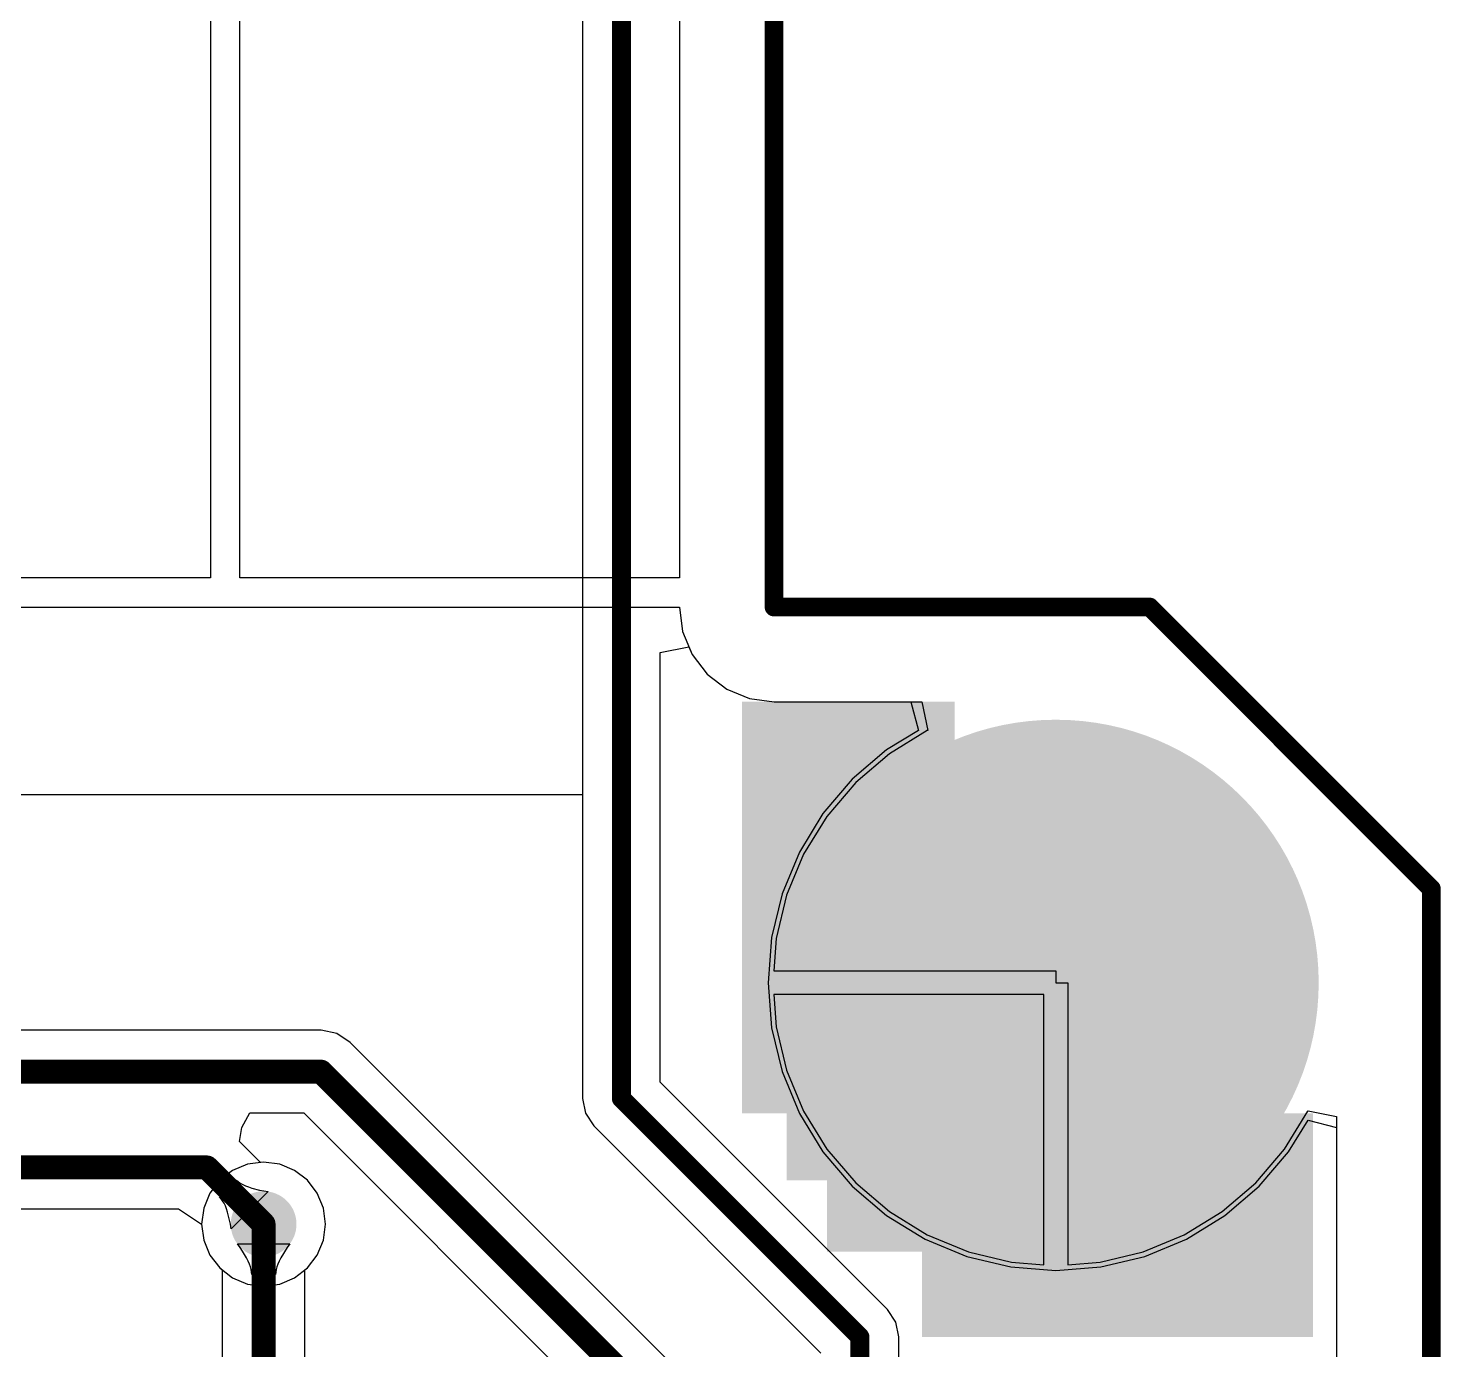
# Model space of a CAD drawing. Header units: inches. Extents: x -0.14 to 3.29, y -0.08 to 7.88.
# Drawn here: x 2.561 to 3.154, y 1.815 to 2.369 of the extents above; entities that cross this region are included whole.
import ezdxf

# ---------------------------------------------------------------- set-up
doc = ezdxf.new("R2010")
doc.units = ezdxf.units.IN
doc.header["$MEASUREMENT"] = 0
for name, color, linetype in [('Board outline', 6, 'Continuous'), ('Bottom Layer', 5, 'Continuous'), ('Bottom Solder', 6, 'Continuous'), ('Multi-Layer', 9, 'Continuous'), ('Pad Holes', 156, 'Continuous'), ('Top Layer', 1, 'Continuous'), ('Top Solder', 216, 'Continuous'), ('Via Holes', 16, 'Continuous')]:
    doc.layers.add(name, color=color, linetype=linetype)

msp = doc.modelspace()

# ---------------------------------------------------------------- hatches: boundary and pattern name
at = {"layer": 'Bottom Layer'}
h = msp.add_hatch(color=5, dxfattribs=at)
edge = h.paths.add_edge_path()
edge.add_arc((2.99213, 1.9685), 0.10827, 0, 360)
h = msp.add_hatch(color=5, dxfattribs=at)
edge = h.paths.add_edge_path()
edge.add_arc((2.66, 1.86729), 0.01378, 0, 360)
at = {"layer": 'Bottom Solder'}
h = msp.add_hatch(color=6, dxfattribs=at)
edge = h.paths.add_edge_path()
edge.add_arc((2.99213, 1.9685), 0.11024, 0, 360)
at = {"layer": 'Multi-Layer'}
h = msp.add_hatch(color=9, dxfattribs=at)
edge = h.paths.add_edge_path()
edge.add_arc((2.99213, 1.9685), 0.10827, 0, 360)
at = {"layer": 'Pad Holes'}
h = msp.add_hatch(color=7, dxfattribs=at)
edge = h.paths.add_edge_path()
edge.add_arc((2.99213, 1.9685), 0.0689, 0, 360)
at = {"layer": 'Top Layer'}
for points in [[(2.86055, 1.91376), (2.94968, 1.91376), (2.94968, 2.08627), (2.86055, 2.08627)], [(2.8793, 1.88568), (2.96268, 1.88568), (2.96268, 1.93184), (2.8793, 1.93184)], [(2.93604, 1.82), (3.1, 1.82), (3.1, 1.91376), (2.93604, 1.91376)], [(2.89615, 1.85568), (2.95547, 1.85568), (2.95547, 1.89877), (2.89615, 1.89877)]]:
    msp.add_hatch(color=1, dxfattribs=at).paths.add_polyline_path(points)
h = msp.add_hatch(color=1, dxfattribs=at)
edge = h.paths.add_edge_path()
edge.add_arc((2.99213, 1.9685), 0.10827, 0, 360)
h = msp.add_hatch(color=1, dxfattribs=at)
edge = h.paths.add_edge_path()
edge.add_arc((2.66, 1.86729), 0.01378, 0, 360)
at = {"layer": 'Top Solder'}
h = msp.add_hatch(color=216, dxfattribs=at)
edge = h.paths.add_edge_path()
edge.add_arc((2.99213, 1.9685), 0.11024, 0, 360)
at = {"layer": 'Via Holes'}
h = msp.add_hatch(color=7, dxfattribs=at)
edge = h.paths.add_edge_path()
edge.add_arc((2.66, 1.86729), 0.00689, 0, 360)

# ---------------------------------------------------------------- linework, layer by layer
at = {"layer": 'Board outline'}
for points in [[(2.87402, 2.12598, 0.00787, 0.00787, 0), (2.87402, 7.51969, 0.00787, 0.00787, 0)], [(2.87402, 2.12598, 0.00787, 0.00787, 0), (3.0315, 2.12598, 0.00787, 0.00787, 0)], [(3.0315, 2.12598, 0.00787, 0.00787, 0), (3.14961, 2.00787, 0.00787, 0.00787, 0)], [(3.14961, 0.11811, 0.00787, 0.00787, 0), (3.14961, 2.00787, 0.00787, 0.00787, 0)]]:
    msp.add_lwpolyline(points, format="xyseb", dxfattribs=at)
for points in [[(2.87205, 2.12598, 0.00394, 0.00394, 1), (2.87598, 2.12598, 0.00394, 0.00394, 1)], [(2.87205, 2.12598, 0.00394, 0.00394, 1), (2.87598, 2.12598, 0.00394, 0.00394, 1)], [(3.02953, 2.12598, 0.00394, 0.00394, 1), (3.03346, 2.12598, 0.00394, 0.00394, 1)], [(3.02953, 2.12598, 0.00394, 0.00394, 1), (3.03346, 2.12598, 0.00394, 0.00394, 1)], [(3.14764, 2.00787, 0.00394, 0.00394, 1), (3.15157, 2.00787, 0.00394, 0.00394, 1)], [(3.14764, 2.00787, 0.00394, 0.00394, 1), (3.15157, 2.00787, 0.00394, 0.00394, 1)]]:
    msp.add_lwpolyline(points, format="xyseb", close=True, dxfattribs=at)
at = {"layer": 'Bottom Layer'}
for p, q in [((2.83431, 3.48723), (2.83431, 2.13822)), ((2.6378, 3.38), (2.63779, 2.13822)), ((2.65003, 2.13822), (2.65003, 3.38)), ((2.63779, 2.13822), (2.54355, 2.13822)), ((2.83431, 2.13822), (2.65003, 2.13822)), ((2.53397, 2.12598), (2.83431, 2.12598)), ((2.83431, 2.12598), (2.83566, 2.11571)), ((2.83566, 2.11571), (2.83963, 2.10613)), ((2.83963, 2.10613), (2.84594, 2.09791)), ((2.84594, 2.09791), (2.85416, 2.0916)), ((2.85416, 2.0916), (2.86374, 2.08763)), ((2.86374, 2.08763), (2.87402, 2.08628)), ((2.87402, 2.08628), (2.93139, 2.08628)), ((2.93139, 2.08628), (2.93455, 2.07428)), ((2.93455, 2.07428), (2.92122, 2.0661)), ((2.92122, 2.0661), (2.90682, 2.05381)), ((2.90682, 2.05381), (2.89453, 2.03941)), ((2.89453, 2.03941), (2.88464, 2.02327)), ((2.88464, 2.02327), (2.87739, 2.00578)), ((2.87739, 2.00578), (2.87297, 1.98738)), ((2.87297, 1.98738), (2.87149, 1.9685)), ((2.87149, 1.9685), (2.87297, 1.94963)), ((2.68406, 1.94856), (2.41709, 1.94856)), ((2.69069, 1.94724), (2.68406, 1.94856)), ((2.87297, 1.94963), (2.87739, 1.93122)), ((2.69632, 1.94348), (2.69069, 1.94724)), ((2.8389, 1.80089), (2.69632, 1.94348)), ((2.87739, 1.93122), (2.88464, 1.91373)), ((2.65091, 1.90777), (2.65427, 1.91389)), ((2.65427, 1.91389), (2.67688, 1.91389)), ((2.67688, 1.91389), (2.81947, 1.77131)), ((2.88464, 1.91373), (2.89453, 1.89759)), ((2.64991, 1.90189), (2.65091, 1.90777)), ((3.08973, 1.89759), (3.0979, 1.91093)), ((3.0979, 1.91093), (3.1099, 1.90777)), ((3.1099, 1.90777), (3.1099, 0.21821)), ((2.65868, 1.89312), (2.64991, 1.90189)), ((2.89453, 1.89759), (2.90682, 1.8832)), ((3.07743, 1.8832), (3.08973, 1.89759)), ((2.66, 1.8933), (2.65868, 1.89312)), ((2.66673, 1.89241), (2.66, 1.8933)), ((2.673, 1.88981), (2.66673, 1.89241)), ((2.67839, 1.88568), (2.673, 1.88981)), ((2.64154, 1.87868), (2.64861, 1.88575)), ((2.64861, 1.88575), (2.64936, 1.88509)), ((2.64936, 1.88509), (2.65023, 1.88447)), ((2.65023, 1.88447), (2.65124, 1.88389)), ((2.65124, 1.88389), (2.65238, 1.88335)), ((2.65238, 1.88335), (2.65365, 1.88285)), ((2.68252, 1.88029), (2.67839, 1.88568)), ((2.6422, 1.87794), (2.64154, 1.87868)), ((2.64282, 1.87706), (2.6422, 1.87794)), ((2.66194, 1.88094), (2.64636, 1.86535)), ((2.65365, 1.88285), (2.65504, 1.88238)), ((2.65504, 1.88238), (2.65823, 1.88158)), ((2.65823, 1.88158), (2.66002, 1.88124)), ((2.66002, 1.88124), (2.66194, 1.88094)), ((2.68512, 1.87402), (2.68252, 1.88029)), ((2.90682, 1.8832), (2.92122, 1.8709)), ((3.06304, 1.8709), (3.07743, 1.8832)), ((1.1055, 1.87374), (2.62433, 1.87374)), ((2.62433, 1.87374), (2.634, 1.86729)), ((2.6434, 1.87605), (2.64282, 1.87706)), ((2.64395, 1.87492), (2.6434, 1.87605)), ((2.64445, 1.87365), (2.64395, 1.87492)), ((2.64491, 1.87225), (2.64445, 1.87365)), ((2.64606, 1.86727), (2.64491, 1.87225)), ((2.686, 1.86729), (2.68512, 1.87402)), ((2.634, 1.86729), (2.63488, 1.86056)), ((2.64636, 1.86535), (2.64606, 1.86727)), ((2.68512, 1.86056), (2.686, 1.86729)), ((2.92122, 1.8709), (2.93736, 1.86101)), ((3.0469, 1.86101), (3.06304, 1.8709)), ((2.63488, 1.86056), (2.63748, 1.85429)), ((2.68252, 1.85429), (2.68512, 1.86056)), ((2.93736, 1.86101), (2.95485, 1.85377)), ((3.02941, 1.85377), (3.0469, 1.86101)), ((2.63748, 1.85429), (2.64161, 1.84891)), ((2.67839, 1.84891), (2.68252, 1.85429)), ((2.95485, 1.85377), (2.97325, 1.84935)), ((3.011, 1.84935), (3.02941, 1.85377)), ((2.64161, 1.84891), (2.647, 1.84478)), ((2.673, 1.84478), (2.67839, 1.84891)), ((2.97325, 1.84935), (2.99213, 1.84786)), ((2.99213, 1.84786), (3.011, 1.84935)), ((2.647, 1.84478), (2.65327, 1.84218)), ((2.65327, 1.84218), (2.66, 1.84129)), ((2.66, 1.84129), (2.66673, 1.84218)), ((2.66673, 1.84218), (2.673, 1.84478))]:
    msp.add_line(p, q, dxfattribs=at)
for points in [[(1.89405, 1.93122, 0.01, 0.01, 0), (2.68406, 1.93122, 0.01, 0.01, 0)], [(2.68406, 1.93122, 0.01, 0.01, 0), (2.83172, 1.78356, 0.01, 0.01, 0)], [(1.08517, 1.89107, 0.01, 0.01, 0), (2.63622, 1.89107, 0.01, 0.01, 0)], [(2.63622, 1.89107, 0.01, 0.01, 0), (2.66, 1.86729, 0.01, 0.01, 0)]]:
    msp.add_lwpolyline(points, format="xyseb", dxfattribs=at)
for points in [[(2.68156, 1.93122, 0.005, 0.005, 1), (2.68656, 1.93122, 0.005, 0.005, 1)], [(2.68156, 1.93122, 0.005, 0.005, 1), (2.68656, 1.93122, 0.005, 0.005, 1)], [(2.63372, 1.89107, 0.005, 0.005, 1), (2.63872, 1.89107, 0.005, 0.005, 1)], [(2.63372, 1.89107, 0.005, 0.005, 1), (2.63872, 1.89107, 0.005, 0.005, 1)], [(2.6575, 1.86729, 0.005, 0.005, 1), (2.6625, 1.86729, 0.005, 0.005, 1)]]:
    msp.add_lwpolyline(points, format="xyseb", close=True, dxfattribs=at)
at = {"layer": 'Top Layer'}
for p, q in [((2.79369, 2.76812), (2.79369, 2.04724)), ((2.53196, 2.12598), (2.79369, 2.12598)), ((2.79369, 2.12598), (2.79369, 1.92)), ((2.82631, 2.10691), (2.83831, 2.1093)), ((2.83831, 2.1093), (2.83963, 2.10613)), ((2.82631, 1.92676), (2.82631, 2.10691)), ((2.83963, 2.10613), (2.84594, 2.09791)), ((2.84594, 2.09791), (2.85416, 2.0916)), ((2.85416, 2.0916), (2.86374, 2.08763)), ((2.86374, 2.08763), (2.87402, 2.08628)), ((2.87402, 2.08628), (2.93604, 2.08628)), ((2.93604, 2.08628), (2.93843, 2.07428)), ((2.93827, 2.07421), (2.92239, 2.06448)), ((2.93843, 2.07428), (2.93827, 2.07421)), ((2.92239, 2.06448), (2.90824, 2.05239)), ((2.90824, 2.05239), (2.89615, 2.03824)), ((2.79369, 2.04724), (2.51757, 2.04724)), ((2.89615, 2.03824), (2.88642, 2.02236)), ((2.88642, 2.02236), (2.8793, 2.00516)), ((2.8793, 2.00516), (2.87495, 1.98706)), ((2.87495, 1.98706), (2.87389, 1.9735)), ((2.87389, 1.9735), (2.99213, 1.9735)), ((2.99213, 1.9735), (2.99213, 1.9685)), ((2.99213, 1.9685), (2.99713, 1.9685)), ((2.99713, 1.9685), (2.99713, 1.85026)), ((2.98713, 1.9635), (2.87389, 1.9635)), ((2.87389, 1.9635), (2.87495, 1.94995)), ((2.98713, 1.85026), (2.98713, 1.9635)), ((2.87495, 1.94995), (2.8793, 1.93184)), ((2.8793, 1.93184), (2.88642, 1.91465)), ((2.92154, 1.83154), (2.82631, 1.92676)), ((2.79369, 1.92), (2.79493, 1.91376)), ((2.79493, 1.91376), (2.79846, 1.90846)), ((2.88642, 1.91465), (2.89615, 1.89877)), ((3.0881, 1.89877), (3.09783, 1.91465)), ((3.09783, 1.91465), (3.0979, 1.91481)), ((3.0979, 1.91481), (3.1099, 1.91242)), ((2.79846, 1.90846), (2.89369, 1.81324)), ((3.1099, 1.91242), (3.1099, 0.21356)), ((2.89615, 1.89877), (2.90824, 1.88462)), ((3.07601, 1.88462), (3.0881, 1.89877)), ((2.647, 1.88981), (2.64161, 1.88568)), ((2.65327, 1.89241), (2.647, 1.88981)), ((2.66, 1.8933), (2.65327, 1.89241)), ((2.66673, 1.89241), (2.66, 1.8933)), ((2.673, 1.88981), (2.66673, 1.89241)), ((2.67839, 1.88568), (2.673, 1.88981)), ((2.64161, 1.88568), (2.63748, 1.88029)), ((2.68252, 1.88029), (2.67839, 1.88568)), ((2.90824, 1.88462), (2.92239, 1.87253)), ((3.06186, 1.87253), (3.07601, 1.88462)), ((2.63748, 1.88029), (2.63488, 1.87402)), ((2.68512, 1.87402), (2.68252, 1.88029)), ((2.63488, 1.87402), (2.634, 1.86729)), ((2.686, 1.86729), (2.68512, 1.87402)), ((2.92239, 1.87253), (2.93827, 1.8628)), ((3.04598, 1.8628), (3.06186, 1.87253)), ((2.634, 1.86729), (2.63488, 1.86056)), ((2.68512, 1.86056), (2.686, 1.86729)), ((2.63488, 1.86056), (2.63748, 1.85429)), ((2.68252, 1.85429), (2.68512, 1.86056)), ((2.93827, 1.8628), (2.95547, 1.85568)), ((3.02879, 1.85568), (3.04598, 1.8628)), ((2.63748, 1.85429), (2.64161, 1.84891)), ((2.65013, 1.85745), (2.64898, 1.85902)), ((2.64898, 1.85902), (2.67102, 1.85902)), ((2.65115, 1.85594), (2.65013, 1.85745)), ((2.65283, 1.85312), (2.65115, 1.85594)), ((2.66988, 1.85745), (2.66717, 1.85312)), ((2.67102, 1.85902), (2.66988, 1.85745)), ((2.67839, 1.84891), (2.68252, 1.85429)), ((2.95547, 1.85568), (2.97357, 1.85133)), ((3.01068, 1.85133), (3.02879, 1.85568)), ((2.64161, 1.84891), (2.64267, 1.8481)), ((2.64267, 1.8481), (2.64267, 1.60757)), ((2.6535, 1.8518), (2.65283, 1.85312)), ((2.65404, 1.85055), (2.6535, 1.8518)), ((2.65446, 1.84936), (2.65404, 1.85055)), ((2.65476, 1.84824), (2.65446, 1.84936)), ((2.65494, 1.84718), (2.65476, 1.84824)), ((2.66524, 1.84824), (2.66506, 1.84718)), ((2.66554, 1.84936), (2.66524, 1.84824)), ((2.66596, 1.85055), (2.66554, 1.84936)), ((2.6665, 1.8518), (2.66596, 1.85055)), ((2.66717, 1.85312), (2.6665, 1.8518)), ((2.67733, 1.8481), (2.67839, 1.84891)), ((2.67733, 1.5948), (2.67733, 1.8481)), ((2.97357, 1.85133), (2.98713, 1.85026)), ((2.99713, 1.85026), (3.01068, 1.85133)), ((2.655, 1.84619), (2.65494, 1.84718)), ((2.665, 1.84619), (2.655, 1.84619)), ((2.66506, 1.84718), (2.665, 1.84619)), ((2.92507, 1.82624), (2.92154, 1.83154)), ((2.92631, 1.82), (2.92507, 1.82624)), ((2.92631, 1.08917), (2.92631, 1.82)), ((2.92631, 1.82), (2.92631, 1.82))]:
    msp.add_line(p, q, dxfattribs=at)
for points in [[(2.81, 1.92, 0.008, 0.008, 0), (2.81, 2.84142, 0.008, 0.008, 0)], [(2.81, 1.92, 0.008, 0.008, 0), (2.91, 1.82, 0.008, 0.008, 0)], [(2.66, 1.5948, 0.01, 0.01, 0), (2.66, 1.86729, 0.01, 0.01, 0)], [(2.91, 1.08917, 0.008, 0.008, 0), (2.91, 1.82, 0.008, 0.008, 0)]]:
    msp.add_lwpolyline(points, format="xyseb", dxfattribs=at)
for points in [[(2.808, 1.92, 0.004, 0.004, 1), (2.812, 1.92, 0.004, 0.004, 1)], [(2.808, 1.92, 0.004, 0.004, 1), (2.812, 1.92, 0.004, 0.004, 1)], [(2.6575, 1.86729, 0.005, 0.005, 1), (2.6625, 1.86729, 0.005, 0.005, 1)], [(2.908, 1.82, 0.004, 0.004, 1), (2.912, 1.82, 0.004, 0.004, 1)], [(2.908, 1.82, 0.004, 0.004, 1), (2.912, 1.82, 0.004, 0.004, 1)]]:
    msp.add_lwpolyline(points, format="xyseb", close=True, dxfattribs=at)

doc.saveas('drawing.dxf')
